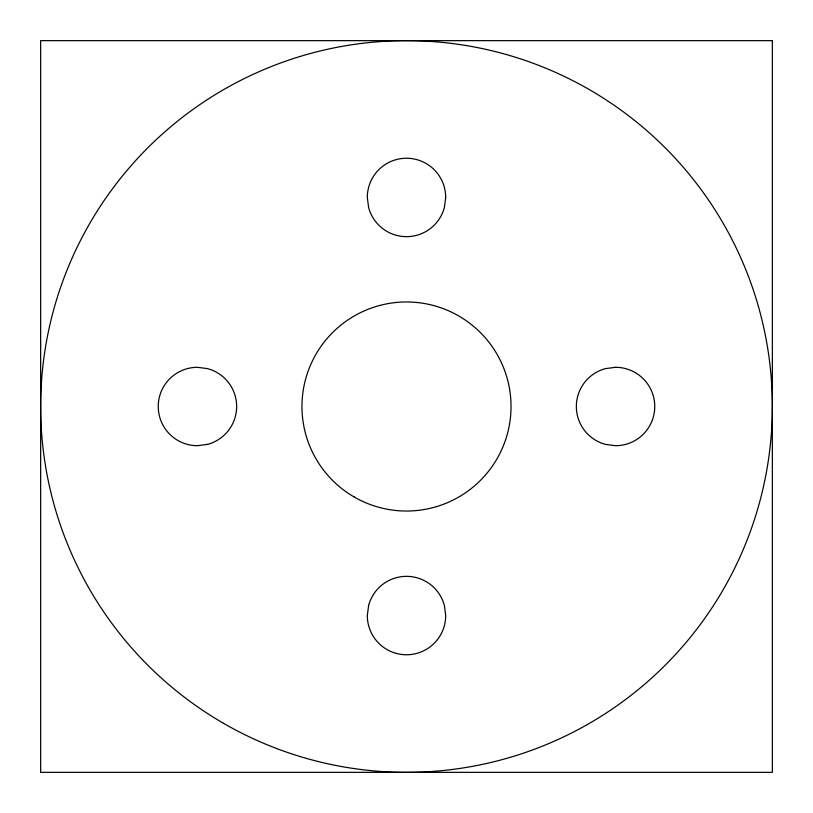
<?xml version="1.0" encoding="UTF-8"?>
<svg xmlns="http://www.w3.org/2000/svg" width="813" height="813" viewBox="0 0 813 813"><rect width="100%" height="100%" fill="white"/><g stroke="black" fill="none" stroke-linecap="round" stroke-linejoin="round"><path stroke-width="1.22" d="M368.635 605.411L367.303 615.553A39.197 39.197 0 0 0 406.5 654.76A39.197 39.197 0 0 0 445.697 615.553L444.365 605.411A39.197 39.197 0 0 0 368.635 605.411M445.697 197.447L444.365 207.589A39.197 39.197 0 0 1 368.635 207.589L367.303 197.447A39.197 39.197 0 0 1 406.5 158.24A39.197 39.197 0 0 1 445.697 197.447M615.553 367.303L605.411 368.635A39.197 39.197 0 0 0 605.411 444.365L615.553 445.697A39.197 39.197 0 0 0 654.76 406.5A39.197 39.197 0 0 0 615.553 367.303M207.589 444.365L197.447 445.697A39.197 39.197 0 0 1 158.24 406.5A39.197 39.197 0 0 1 197.447 367.303L207.589 368.635A39.197 39.197 0 0 1 207.589 444.365M772.35 40.65L40.65 40.65L40.65 772.35L772.35 772.35L772.35 40.65M223.575 723.336A365.85 365.85 0 0 0 772.35 406.5A365.85 365.85 0 0 0 223.575 89.664A365.85 365.85 0 0 0 223.575 723.336M354.234 497.028A104.531 104.531 0 0 0 511.031 406.5A104.531 104.531 0 0 0 354.234 315.972A104.531 104.531 0 0 0 354.234 497.028"/></g></svg>
